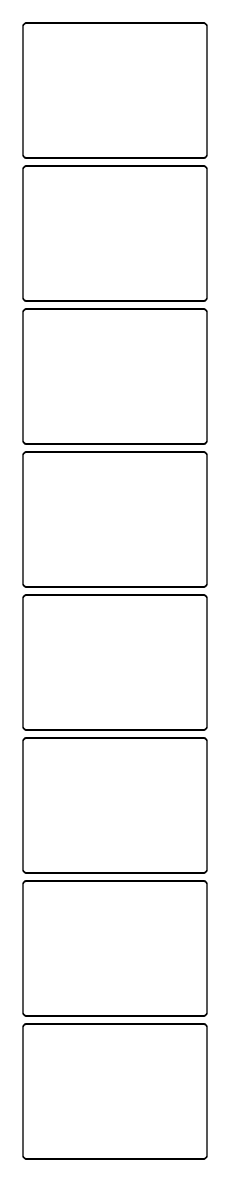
# Model space of a CAD drawing. Header units: metres. Extents: x -112 to 112, y 2528 to 5128.
# Drawn here: x -112 to 112, y 3746 to 5128 of the extents above; entities that cross this region are included whole.
import ezdxf

# ---------------------------------------------------------------- set-up
doc = ezdxf.new("R2010")
doc.units = ezdxf.units.M

msp = doc.modelspace()

# ---------------------------------------------------------------- linework, layer by layer
for p, q in [((-112.461, 5124.13), (-112.5, 5123.5)), ((-112.5, 5123.5), (-112.5, 4968.5)), ((-112.343, 5124.74), (-112.461, 5124.13)), ((-112.149, 5125.34), (-112.343, 5124.74)), ((-111.882, 5125.91), (-112.149, 5125.34)), ((-112, 5123.25), (-111.963, 5123.85)), ((-112, 4968.75), (-112, 5123.25)), ((-111.963, 5123.85), (-111.851, 5124.43)), ((-111.545, 5126.44), (-111.882, 5125.91)), ((-111.851, 5124.43), (-111.666, 5125)), ((-111.666, 5125), (-111.412, 5125.54)), ((-111.145, 5126.92), (-111.545, 5126.44)), ((-111.412, 5125.54), (-111.093, 5126.04)), ((-110.687, 5127.35), (-111.145, 5126.92)), ((-111.093, 5126.04), (-110.713, 5126.5)), ((-110.713, 5126.5), (-110.278, 5126.91)), ((-110.179, 5127.72), (-110.687, 5127.35)), ((-110.278, 5126.91), (-109.795, 5127.26)), ((-109.629, 5128.02), (-110.179, 5127.72)), ((-109.795, 5127.26), (-109.272, 5127.55)), ((-109.045, 5128.26), (-109.629, 5128.02)), ((-109.272, 5127.55), (-108.718, 5127.77)), ((-108.437, 5128.41), (-109.045, 5128.26)), ((-108.718, 5127.77), (-108.14, 5127.92)), ((-107.814, 5128.49), (-108.437, 5128.41)), ((-108.14, 5127.92), (-107.548, 5127.99)), ((107.814, 5128.49), (-107.814, 5128.49)), ((-107.548, 5127.99), (107.548, 5127.99)), ((107.548, 5127.99), (108.14, 5127.92)), ((108.437, 5128.41), (107.814, 5128.49)), ((108.14, 5127.92), (108.718, 5127.77)), ((109.045, 5128.26), (108.437, 5128.41)), ((108.718, 5127.77), (109.272, 5127.55)), ((109.629, 5128.02), (109.045, 5128.26)), ((109.272, 5127.55), (109.795, 5127.26)), ((110.179, 5127.72), (109.629, 5128.02)), ((109.795, 5127.26), (110.278, 5126.91)), ((110.687, 5127.35), (110.179, 5127.72)), ((110.278, 5126.91), (110.713, 5126.5)), ((111.145, 5126.92), (110.687, 5127.35)), ((110.713, 5126.5), (111.093, 5126.04)), ((111.093, 5126.04), (111.412, 5125.54)), ((111.545, 5126.44), (111.145, 5126.92)), ((111.412, 5125.54), (111.666, 5125)), ((111.882, 5125.91), (111.545, 5126.44)), ((111.666, 5125), (111.851, 5124.43)), ((111.851, 5124.43), (111.963, 5123.85)), ((112.149, 5125.34), (111.882, 5125.91)), ((111.963, 5123.85), (112, 5123.25)), ((112, 5123.25), (112, 4968.75)), ((112.343, 5124.74), (112.149, 5125.34)), ((112.461, 5124.13), (112.343, 5124.74)), ((112.5, 5123.5), (112.461, 5124.13)), ((112.5, 4968.5), (112.5, 5123.5)), ((-112.5, 4968.5), (-112.461, 4967.87)), ((-112.461, 4967.87), (-112.343, 4967.26)), ((-112.343, 4967.26), (-112.149, 4966.66)), ((-112.149, 4966.66), (-111.882, 4966.09)), ((-111.963, 4968.15), (-112, 4968.75)), ((-111.851, 4967.57), (-111.963, 4968.15)), ((-111.882, 4966.09), (-111.545, 4965.56)), ((-111.666, 4967), (-111.851, 4967.57)), ((-111.412, 4966.46), (-111.666, 4967)), ((-111.545, 4965.56), (-111.145, 4965.08)), ((-111.093, 4965.96), (-111.412, 4966.46)), ((-111.145, 4965.08), (-110.687, 4964.65)), ((-110.713, 4965.5), (-111.093, 4965.96)), ((-110.278, 4965.09), (-110.713, 4965.5)), ((-109.795, 4964.74), (-110.278, 4965.09)), ((110.278, 4965.09), (109.795, 4964.74)), ((110.713, 4965.5), (110.278, 4965.09)), ((110.687, 4964.65), (111.145, 4965.08)), ((111.093, 4965.96), (110.713, 4965.5)), ((111.412, 4966.46), (111.093, 4965.96)), ((111.145, 4965.08), (111.545, 4965.56)), ((111.666, 4967), (111.412, 4966.46)), ((111.545, 4965.56), (111.882, 4966.09)), ((111.851, 4967.57), (111.666, 4967)), ((111.963, 4968.15), (111.851, 4967.57)), ((111.882, 4966.09), (112.149, 4966.66)), ((112, 4968.75), (111.963, 4968.15)), ((112.149, 4966.66), (112.343, 4967.26)), ((112.343, 4967.26), (112.461, 4967.87)), ((112.461, 4967.87), (112.5, 4968.5)), ((-112.149, 4951.34), (-112.343, 4950.74)), ((-111.882, 4951.91), (-112.149, 4951.34)), ((-111.545, 4952.44), (-111.882, 4951.91)), ((-111.666, 4951), (-111.412, 4951.54)), ((-111.145, 4952.92), (-111.545, 4952.44)), ((-111.412, 4951.54), (-111.093, 4952.04)), ((-110.687, 4953.35), (-111.145, 4952.92)), ((-111.093, 4952.04), (-110.713, 4952.5)), ((-110.713, 4952.5), (-110.278, 4952.91)), ((-110.687, 4964.65), (-110.179, 4964.28)), ((-110.179, 4953.72), (-110.687, 4953.35)), ((-110.278, 4952.91), (-109.795, 4953.26)), ((-110.179, 4964.28), (-109.629, 4963.98)), ((-109.629, 4954.02), (-110.179, 4953.72)), ((-109.272, 4964.45), (-109.795, 4964.74)), ((-109.795, 4953.26), (-109.272, 4953.55)), ((-109.629, 4963.98), (-109.045, 4963.74)), ((-109.045, 4954.26), (-109.629, 4954.02)), ((-108.718, 4964.23), (-109.272, 4964.45)), ((-109.272, 4953.55), (-108.718, 4953.77)), ((-109.045, 4963.74), (-108.437, 4963.59)), ((-108.437, 4954.41), (-109.045, 4954.26)), ((-108.14, 4964.08), (-108.718, 4964.23)), ((-108.718, 4953.77), (-108.14, 4953.92)), ((-108.437, 4963.59), (-107.814, 4963.51)), ((-107.814, 4954.49), (-108.437, 4954.41)), ((-107.548, 4964.01), (-108.14, 4964.08)), ((-108.14, 4953.92), (-107.548, 4953.99)), ((-107.814, 4963.51), (107.814, 4963.51)), ((107.814, 4954.49), (-107.814, 4954.49)), ((107.548, 4964.01), (-107.548, 4964.01)), ((-107.548, 4953.99), (107.548, 4953.99)), ((108.14, 4964.08), (107.548, 4964.01)), ((107.548, 4953.99), (108.14, 4953.92)), ((107.814, 4963.51), (108.437, 4963.59)), ((108.437, 4954.41), (107.814, 4954.49)), ((108.718, 4964.23), (108.14, 4964.08)), ((108.14, 4953.92), (108.718, 4953.77)), ((108.437, 4963.59), (109.045, 4963.74)), ((109.045, 4954.26), (108.437, 4954.41)), ((109.272, 4964.45), (108.718, 4964.23)), ((108.718, 4953.77), (109.272, 4953.55)), ((109.045, 4963.74), (109.629, 4963.98)), ((109.629, 4954.02), (109.045, 4954.26)), ((109.795, 4964.74), (109.272, 4964.45)), ((109.272, 4953.55), (109.795, 4953.26)), ((109.629, 4963.98), (110.179, 4964.28)), ((110.179, 4953.72), (109.629, 4954.02)), ((109.795, 4953.26), (110.278, 4952.91)), ((110.179, 4964.28), (110.687, 4964.65)), ((110.687, 4953.35), (110.179, 4953.72)), ((110.278, 4952.91), (110.713, 4952.5)), ((111.145, 4952.92), (110.687, 4953.35)), ((110.713, 4952.5), (111.093, 4952.04)), ((111.093, 4952.04), (111.412, 4951.54)), ((111.545, 4952.44), (111.145, 4952.92)), ((111.412, 4951.54), (111.666, 4951)), ((111.882, 4951.91), (111.545, 4952.44)), ((112.149, 4951.34), (111.882, 4951.91)), ((112.343, 4950.74), (112.149, 4951.34)), ((-112.461, 4950.13), (-112.5, 4949.5)), ((-112.5, 4949.5), (-112.5, 4794.5)), ((-112.343, 4950.74), (-112.461, 4950.13)), ((-112, 4949.25), (-111.963, 4949.85)), ((-112, 4794.75), (-112, 4949.25)), ((-111.963, 4949.85), (-111.851, 4950.43)), ((-111.851, 4950.43), (-111.666, 4951)), ((111.666, 4951), (111.851, 4950.43)), ((111.851, 4950.43), (111.963, 4949.85)), ((111.963, 4949.85), (112, 4949.25)), ((112, 4949.25), (112, 4794.75)), ((112.461, 4950.13), (112.343, 4950.74)), ((112.5, 4949.5), (112.461, 4950.13)), ((112.5, 4794.5), (112.5, 4949.5)), ((-112.5, 4794.5), (-112.461, 4793.87)), ((-112.461, 4793.87), (-112.343, 4793.26)), ((-112.343, 4793.26), (-112.149, 4792.66)), ((-112.149, 4792.66), (-111.882, 4792.09)), ((-111.963, 4794.15), (-112, 4794.75)), ((-111.851, 4793.57), (-111.963, 4794.15)), ((-111.882, 4792.09), (-111.545, 4791.56)), ((-111.666, 4793), (-111.851, 4793.57)), ((-111.412, 4792.46), (-111.666, 4793)), ((-111.545, 4791.56), (-111.145, 4791.08)), ((-111.093, 4791.96), (-111.412, 4792.46)), ((-111.145, 4791.08), (-110.687, 4790.65)), ((-110.713, 4791.5), (-111.093, 4791.96)), ((-110.278, 4791.09), (-110.713, 4791.5)), ((-110.687, 4790.65), (-110.179, 4790.28)), ((-109.795, 4790.74), (-110.278, 4791.09)), ((-110.179, 4790.28), (-109.629, 4789.98)), ((-109.272, 4790.45), (-109.795, 4790.74)), ((-109.629, 4789.98), (-109.045, 4789.74)), ((-108.718, 4790.23), (-109.272, 4790.45)), ((-109.045, 4789.74), (-108.437, 4789.59)), ((-108.14, 4790.08), (-108.718, 4790.23)), ((-108.437, 4789.59), (-107.814, 4789.51)), ((-107.548, 4790.01), (-108.14, 4790.08)), ((-107.814, 4789.51), (107.814, 4789.51)), ((107.548, 4790.01), (-107.548, 4790.01)), ((108.14, 4790.08), (107.548, 4790.01)), ((107.814, 4789.51), (108.437, 4789.59)), ((108.718, 4790.23), (108.14, 4790.08)), ((108.437, 4789.59), (109.045, 4789.74)), ((109.272, 4790.45), (108.718, 4790.23)), ((109.045, 4789.74), (109.629, 4789.98)), ((109.795, 4790.74), (109.272, 4790.45)), ((109.629, 4789.98), (110.179, 4790.28)), ((110.278, 4791.09), (109.795, 4790.74)), ((110.179, 4790.28), (110.687, 4790.65)), ((110.713, 4791.5), (110.278, 4791.09)), ((110.687, 4790.65), (111.145, 4791.08)), ((111.093, 4791.96), (110.713, 4791.5)), ((111.412, 4792.46), (111.093, 4791.96)), ((111.145, 4791.08), (111.545, 4791.56)), ((111.666, 4793), (111.412, 4792.46)), ((111.545, 4791.56), (111.882, 4792.09)), ((111.851, 4793.57), (111.666, 4793)), ((111.963, 4794.15), (111.851, 4793.57)), ((111.882, 4792.09), (112.149, 4792.66)), ((112, 4794.75), (111.963, 4794.15)), ((112.149, 4792.66), (112.343, 4793.26)), ((112.343, 4793.26), (112.461, 4793.87)), ((112.461, 4793.87), (112.5, 4794.5)), ((-112.461, 4776.13), (-112.5, 4775.5)), ((-112.5, 4775.5), (-112.5, 4620.5)), ((-112.343, 4776.74), (-112.461, 4776.13)), ((-112.149, 4777.34), (-112.343, 4776.74)), ((-111.882, 4777.91), (-112.149, 4777.34)), ((-112, 4775.25), (-111.963, 4775.85)), ((-112, 4620.75), (-112, 4775.25)), ((-111.963, 4775.85), (-111.851, 4776.43)), ((-111.545, 4778.44), (-111.882, 4777.91)), ((-111.851, 4776.43), (-111.666, 4777)), ((-111.666, 4777), (-111.412, 4777.54)), ((-111.145, 4778.92), (-111.545, 4778.44)), ((-111.412, 4777.54), (-111.093, 4778.04)), ((-110.687, 4779.35), (-111.145, 4778.92)), ((-111.093, 4778.04), (-110.713, 4778.5)), ((-110.713, 4778.5), (-110.278, 4778.91)), ((-110.179, 4779.72), (-110.687, 4779.35)), ((-110.278, 4778.91), (-109.795, 4779.26)), ((-109.629, 4780.02), (-110.179, 4779.72)), ((-109.795, 4779.26), (-109.272, 4779.55)), ((-109.045, 4780.26), (-109.629, 4780.02)), ((-109.272, 4779.55), (-108.718, 4779.77)), ((-108.437, 4780.41), (-109.045, 4780.26)), ((-108.718, 4779.77), (-108.14, 4779.92)), ((-107.814, 4780.49), (-108.437, 4780.41)), ((-108.14, 4779.92), (-107.548, 4779.99)), ((107.814, 4780.49), (-107.814, 4780.49)), ((-107.548, 4779.99), (107.548, 4779.99)), ((107.548, 4779.99), (108.14, 4779.92)), ((108.437, 4780.41), (107.814, 4780.49)), ((108.14, 4779.92), (108.718, 4779.77)), ((109.045, 4780.26), (108.437, 4780.41)), ((108.718, 4779.77), (109.272, 4779.55)), ((109.629, 4780.02), (109.045, 4780.26)), ((109.272, 4779.55), (109.795, 4779.26)), ((110.179, 4779.72), (109.629, 4780.02)), ((109.795, 4779.26), (110.278, 4778.91)), ((110.687, 4779.35), (110.179, 4779.72)), ((110.278, 4778.91), (110.713, 4778.5)), ((111.145, 4778.92), (110.687, 4779.35)), ((110.713, 4778.5), (111.093, 4778.04)), ((111.093, 4778.04), (111.412, 4777.54)), ((111.545, 4778.44), (111.145, 4778.92)), ((111.412, 4777.54), (111.666, 4777)), ((111.882, 4777.91), (111.545, 4778.44)), ((111.666, 4777), (111.851, 4776.43)), ((111.851, 4776.43), (111.963, 4775.85)), ((112.149, 4777.34), (111.882, 4777.91)), ((111.963, 4775.85), (112, 4775.25)), ((112, 4775.25), (112, 4620.75)), ((112.343, 4776.74), (112.149, 4777.34)), ((112.461, 4776.13), (112.343, 4776.74)), ((112.5, 4775.5), (112.461, 4776.13)), ((112.5, 4620.5), (112.5, 4775.5)), ((-112.5, 4620.5), (-112.461, 4619.87)), ((-112.461, 4619.87), (-112.343, 4619.26)), ((-112.343, 4619.26), (-112.149, 4618.66)), ((-111.963, 4620.15), (-112, 4620.75)), ((-111.851, 4619.57), (-111.963, 4620.15)), ((-111.666, 4619), (-111.851, 4619.57)), ((111.851, 4619.57), (111.666, 4619)), ((111.963, 4620.15), (111.851, 4619.57)), ((112, 4620.75), (111.963, 4620.15)), ((112.149, 4618.66), (112.343, 4619.26)), ((112.343, 4619.26), (112.461, 4619.87)), ((112.461, 4619.87), (112.5, 4620.5)), ((-112.149, 4618.66), (-111.882, 4618.09)), ((-111.882, 4618.09), (-111.545, 4617.56)), ((-111.412, 4618.46), (-111.666, 4619)), ((-111.545, 4617.56), (-111.145, 4617.08)), ((-111.093, 4617.96), (-111.412, 4618.46)), ((-111.145, 4617.08), (-110.687, 4616.65)), ((-110.687, 4605.35), (-111.145, 4604.92)), ((-110.713, 4617.5), (-111.093, 4617.96)), ((-110.278, 4617.09), (-110.713, 4617.5)), ((-110.687, 4616.65), (-110.179, 4616.28)), ((-110.179, 4605.72), (-110.687, 4605.35)), ((-109.795, 4616.74), (-110.278, 4617.09)), ((-110.179, 4616.28), (-109.629, 4615.98)), ((-109.629, 4606.02), (-110.179, 4605.72)), ((-109.272, 4616.45), (-109.795, 4616.74)), ((-109.795, 4605.26), (-109.272, 4605.55)), ((-109.629, 4615.98), (-109.045, 4615.74)), ((-109.045, 4606.26), (-109.629, 4606.02)), ((-108.718, 4616.23), (-109.272, 4616.45)), ((-109.272, 4605.55), (-108.718, 4605.77)), ((-109.045, 4615.74), (-108.437, 4615.59)), ((-108.437, 4606.41), (-109.045, 4606.26)), ((-108.14, 4616.08), (-108.718, 4616.23)), ((-108.718, 4605.77), (-108.14, 4605.92)), ((-108.437, 4615.59), (-107.814, 4615.51)), ((-107.814, 4606.49), (-108.437, 4606.41)), ((-107.548, 4616.01), (-108.14, 4616.08)), ((-108.14, 4605.92), (-107.548, 4605.99)), ((-107.814, 4615.51), (107.814, 4615.51)), ((107.814, 4606.49), (-107.814, 4606.49)), ((107.548, 4616.01), (-107.548, 4616.01)), ((-107.548, 4605.99), (107.548, 4605.99)), ((108.14, 4616.08), (107.548, 4616.01)), ((107.548, 4605.99), (108.14, 4605.92)), ((107.814, 4615.51), (108.437, 4615.59)), ((108.437, 4606.41), (107.814, 4606.49)), ((108.718, 4616.23), (108.14, 4616.08)), ((108.14, 4605.92), (108.718, 4605.77)), ((108.437, 4615.59), (109.045, 4615.74)), ((109.045, 4606.26), (108.437, 4606.41)), ((109.272, 4616.45), (108.718, 4616.23)), ((108.718, 4605.77), (109.272, 4605.55)), ((109.045, 4615.74), (109.629, 4615.98)), ((109.629, 4606.02), (109.045, 4606.26)), ((109.795, 4616.74), (109.272, 4616.45)), ((109.272, 4605.55), (109.795, 4605.26)), ((109.629, 4615.98), (110.179, 4616.28)), ((110.179, 4605.72), (109.629, 4606.02)), ((110.278, 4617.09), (109.795, 4616.74)), ((110.179, 4616.28), (110.687, 4616.65)), ((110.687, 4605.35), (110.179, 4605.72)), ((110.713, 4617.5), (110.278, 4617.09)), ((110.687, 4616.65), (111.145, 4617.08)), ((111.145, 4604.92), (110.687, 4605.35)), ((111.093, 4617.96), (110.713, 4617.5)), ((111.412, 4618.46), (111.093, 4617.96)), ((111.145, 4617.08), (111.545, 4617.56)), ((111.666, 4619), (111.412, 4618.46)), ((111.545, 4617.56), (111.882, 4618.09)), ((111.882, 4618.09), (112.149, 4618.66)), ((-112.461, 4602.13), (-112.5, 4601.5)), ((-112.5, 4601.5), (-112.5, 4446.5)), ((-112.343, 4602.74), (-112.461, 4602.13)), ((-112.149, 4603.34), (-112.343, 4602.74)), ((-111.882, 4603.91), (-112.149, 4603.34)), ((-112, 4601.25), (-111.963, 4601.85)), ((-112, 4446.75), (-112, 4601.25)), ((-111.963, 4601.85), (-111.851, 4602.43)), ((-111.545, 4604.44), (-111.882, 4603.91)), ((-111.851, 4602.43), (-111.666, 4603)), ((-111.666, 4603), (-111.412, 4603.54)), ((-111.145, 4604.92), (-111.545, 4604.44)), ((-111.412, 4603.54), (-111.093, 4604.04)), ((-111.093, 4604.04), (-110.713, 4604.5)), ((-110.713, 4604.5), (-110.278, 4604.91)), ((-110.278, 4604.91), (-109.795, 4605.26)), ((109.795, 4605.26), (110.278, 4604.91)), ((110.278, 4604.91), (110.713, 4604.5)), ((110.713, 4604.5), (111.093, 4604.04)), ((111.093, 4604.04), (111.412, 4603.54)), ((111.545, 4604.44), (111.145, 4604.92)), ((111.412, 4603.54), (111.666, 4603)), ((111.882, 4603.91), (111.545, 4604.44)), ((111.666, 4603), (111.851, 4602.43)), ((111.851, 4602.43), (111.963, 4601.85)), ((112.149, 4603.34), (111.882, 4603.91)), ((111.963, 4601.85), (112, 4601.25)), ((112, 4601.25), (112, 4446.75)), ((112.343, 4602.74), (112.149, 4603.34)), ((112.461, 4602.13), (112.343, 4602.74)), ((112.5, 4601.5), (112.461, 4602.13)), ((112.5, 4446.5), (112.5, 4601.5)), ((-112.5, 4446.5), (-112.461, 4445.87)), ((-112.461, 4445.87), (-112.343, 4445.26)), ((-112.343, 4445.26), (-112.149, 4444.66)), ((-112.149, 4444.66), (-111.882, 4444.09)), ((-111.963, 4446.15), (-112, 4446.75)), ((-111.851, 4445.57), (-111.963, 4446.15)), ((-111.882, 4444.09), (-111.545, 4443.56)), ((-111.666, 4445), (-111.851, 4445.57)), ((-111.412, 4444.46), (-111.666, 4445)), ((-111.545, 4443.56), (-111.145, 4443.08)), ((-111.093, 4443.96), (-111.412, 4444.46)), ((-111.145, 4443.08), (-110.687, 4442.65)), ((-110.713, 4443.5), (-111.093, 4443.96)), ((-110.278, 4443.09), (-110.713, 4443.5)), ((-110.687, 4442.65), (-110.179, 4442.28)), ((-109.795, 4442.74), (-110.278, 4443.09)), ((-110.179, 4442.28), (-109.629, 4441.98)), ((-109.272, 4442.45), (-109.795, 4442.74)), ((-109.629, 4441.98), (-109.045, 4441.74)), ((-108.718, 4442.23), (-109.272, 4442.45)), ((-109.045, 4441.74), (-108.437, 4441.59)), ((-108.14, 4442.08), (-108.718, 4442.23)), ((-108.437, 4441.59), (-107.814, 4441.51)), ((-107.548, 4442.01), (-108.14, 4442.08)), ((-107.814, 4441.51), (107.814, 4441.51)), ((107.548, 4442.01), (-107.548, 4442.01)), ((108.14, 4442.08), (107.548, 4442.01)), ((107.814, 4441.51), (108.437, 4441.59)), ((108.718, 4442.23), (108.14, 4442.08)), ((108.437, 4441.59), (109.045, 4441.74)), ((109.272, 4442.45), (108.718, 4442.23)), ((109.045, 4441.74), (109.629, 4441.98)), ((109.795, 4442.74), (109.272, 4442.45)), ((109.629, 4441.98), (110.179, 4442.28)), ((110.278, 4443.09), (109.795, 4442.74)), ((110.179, 4442.28), (110.687, 4442.65)), ((110.713, 4443.5), (110.278, 4443.09)), ((110.687, 4442.65), (111.145, 4443.08)), ((111.093, 4443.96), (110.713, 4443.5)), ((111.412, 4444.46), (111.093, 4443.96)), ((111.145, 4443.08), (111.545, 4443.56)), ((111.666, 4445), (111.412, 4444.46)), ((111.545, 4443.56), (111.882, 4444.09)), ((111.851, 4445.57), (111.666, 4445)), ((111.963, 4446.15), (111.851, 4445.57)), ((111.882, 4444.09), (112.149, 4444.66)), ((112, 4446.75), (111.963, 4446.15)), ((112.149, 4444.66), (112.343, 4445.26)), ((112.343, 4445.26), (112.461, 4445.87)), ((112.461, 4445.87), (112.5, 4446.5)), ((-112.461, 4428.13), (-112.5, 4427.5)), ((-112.5, 4427.5), (-112.5, 4272.5)), ((-112.343, 4428.74), (-112.461, 4428.13)), ((-112.149, 4429.34), (-112.343, 4428.74)), ((-111.882, 4429.91), (-112.149, 4429.34)), ((-112, 4427.25), (-111.963, 4427.85)), ((-112, 4272.75), (-112, 4427.25)), ((-111.963, 4427.85), (-111.851, 4428.43)), ((-111.545, 4430.44), (-111.882, 4429.91)), ((-111.851, 4428.43), (-111.666, 4429)), ((-111.666, 4429), (-111.412, 4429.54)), ((-111.145, 4430.92), (-111.545, 4430.44)), ((-111.412, 4429.54), (-111.093, 4430.04)), ((-110.687, 4431.35), (-111.145, 4430.92)), ((-111.093, 4430.04), (-110.713, 4430.5)), ((-110.713, 4430.5), (-110.278, 4430.91)), ((-110.179, 4431.72), (-110.687, 4431.35)), ((-110.278, 4430.91), (-109.795, 4431.26)), ((-109.629, 4432.02), (-110.179, 4431.72)), ((-109.795, 4431.26), (-109.272, 4431.55)), ((-109.045, 4432.26), (-109.629, 4432.02)), ((-109.272, 4431.55), (-108.718, 4431.77)), ((-108.437, 4432.41), (-109.045, 4432.26)), ((-108.718, 4431.77), (-108.14, 4431.92)), ((-107.814, 4432.49), (-108.437, 4432.41)), ((-108.14, 4431.92), (-107.548, 4431.99)), ((107.814, 4432.49), (-107.814, 4432.49)), ((-107.548, 4431.99), (107.548, 4431.99)), ((107.548, 4431.99), (108.14, 4431.92)), ((108.437, 4432.41), (107.814, 4432.49)), ((108.14, 4431.92), (108.718, 4431.77)), ((109.045, 4432.26), (108.437, 4432.41)), ((108.718, 4431.77), (109.272, 4431.55)), ((109.629, 4432.02), (109.045, 4432.26)), ((109.272, 4431.55), (109.795, 4431.26)), ((110.179, 4431.72), (109.629, 4432.02)), ((109.795, 4431.26), (110.278, 4430.91)), ((110.687, 4431.35), (110.179, 4431.72)), ((110.278, 4430.91), (110.713, 4430.5)), ((111.145, 4430.92), (110.687, 4431.35)), ((110.713, 4430.5), (111.093, 4430.04)), ((111.093, 4430.04), (111.412, 4429.54)), ((111.545, 4430.44), (111.145, 4430.92)), ((111.412, 4429.54), (111.666, 4429)), ((111.882, 4429.91), (111.545, 4430.44)), ((111.666, 4429), (111.851, 4428.43)), ((111.851, 4428.43), (111.963, 4427.85)), ((112.149, 4429.34), (111.882, 4429.91)), ((111.963, 4427.85), (112, 4427.25)), ((112, 4427.25), (112, 4272.75)), ((112.343, 4428.74), (112.149, 4429.34)), ((112.461, 4428.13), (112.343, 4428.74)), ((112.5, 4427.5), (112.461, 4428.13)), ((112.5, 4272.5), (112.5, 4427.5)), ((-112.5, 4272.5), (-112.461, 4271.87)), ((-112.461, 4271.87), (-112.343, 4271.26)), ((-112.343, 4271.26), (-112.149, 4270.66)), ((-112.149, 4270.66), (-111.882, 4270.09)), ((-111.963, 4272.15), (-112, 4272.75)), ((-111.851, 4271.57), (-111.963, 4272.15)), ((-111.882, 4270.09), (-111.545, 4269.56)), ((-111.666, 4271), (-111.851, 4271.57)), ((-111.412, 4270.46), (-111.666, 4271)), ((-111.545, 4269.56), (-111.145, 4269.08)), ((-111.093, 4269.96), (-111.412, 4270.46)), ((-111.145, 4269.08), (-110.687, 4268.65)), ((-110.713, 4269.5), (-111.093, 4269.96)), ((-110.278, 4269.09), (-110.713, 4269.5)), ((-110.687, 4268.65), (-110.179, 4268.28)), ((-109.795, 4268.74), (-110.278, 4269.09)), ((-110.179, 4268.28), (-109.629, 4267.98)), ((-109.272, 4268.45), (-109.795, 4268.74)), ((-109.629, 4267.98), (-109.045, 4267.74)), ((-108.718, 4268.23), (-109.272, 4268.45)), ((-109.045, 4267.74), (-108.437, 4267.59)), ((-108.14, 4268.08), (-108.718, 4268.23)), ((-108.437, 4267.59), (-107.814, 4267.51)), ((-107.548, 4268.01), (-108.14, 4268.08)), ((-107.814, 4267.51), (107.814, 4267.51)), ((107.548, 4268.01), (-107.548, 4268.01)), ((108.14, 4268.08), (107.548, 4268.01)), ((107.814, 4267.51), (108.437, 4267.59)), ((108.718, 4268.23), (108.14, 4268.08)), ((108.437, 4267.59), (109.045, 4267.74)), ((109.272, 4268.45), (108.718, 4268.23)), ((109.045, 4267.74), (109.629, 4267.98)), ((109.795, 4268.74), (109.272, 4268.45)), ((109.629, 4267.98), (110.179, 4268.28)), ((110.278, 4269.09), (109.795, 4268.74)), ((110.179, 4268.28), (110.687, 4268.65)), ((110.713, 4269.5), (110.278, 4269.09)), ((110.687, 4268.65), (111.145, 4269.08)), ((111.093, 4269.96), (110.713, 4269.5)), ((111.412, 4270.46), (111.093, 4269.96)), ((111.145, 4269.08), (111.545, 4269.56)), ((111.666, 4271), (111.412, 4270.46)), ((111.545, 4269.56), (111.882, 4270.09)), ((111.851, 4271.57), (111.666, 4271)), ((111.963, 4272.15), (111.851, 4271.57)), ((111.882, 4270.09), (112.149, 4270.66)), ((112, 4272.75), (111.963, 4272.15)), ((112.149, 4270.66), (112.343, 4271.26)), ((112.343, 4271.26), (112.461, 4271.87)), ((112.461, 4271.87), (112.5, 4272.5)), ((-112.461, 4254.13), (-112.5, 4253.5)), ((-112.5, 4253.5), (-112.5, 4098.5)), ((-112.343, 4254.74), (-112.461, 4254.13)), ((-112.149, 4255.34), (-112.343, 4254.74)), ((-111.882, 4255.91), (-112.149, 4255.34)), ((-112, 4253.25), (-111.963, 4253.85)), ((-112, 4098.75), (-112, 4253.25)), ((-111.963, 4253.85), (-111.851, 4254.43)), ((-111.545, 4256.44), (-111.882, 4255.91)), ((-111.851, 4254.43), (-111.666, 4255)), ((-111.666, 4255), (-111.412, 4255.54)), ((-111.145, 4256.92), (-111.545, 4256.44)), ((-111.412, 4255.54), (-111.093, 4256.04)), ((-110.687, 4257.35), (-111.145, 4256.92)), ((-111.093, 4256.04), (-110.713, 4256.5)), ((-110.713, 4256.5), (-110.278, 4256.91)), ((-110.179, 4257.72), (-110.687, 4257.35)), ((-110.278, 4256.91), (-109.795, 4257.26)), ((-109.629, 4258.02), (-110.179, 4257.72)), ((-109.795, 4257.26), (-109.272, 4257.55)), ((-109.045, 4258.26), (-109.629, 4258.02)), ((-109.272, 4257.55), (-108.718, 4257.77)), ((-108.437, 4258.41), (-109.045, 4258.26)), ((-108.718, 4257.77), (-108.14, 4257.92)), ((-107.814, 4258.49), (-108.437, 4258.41)), ((-108.14, 4257.92), (-107.548, 4257.99)), ((107.814, 4258.49), (-107.814, 4258.49)), ((-107.548, 4257.99), (107.548, 4257.99)), ((107.548, 4257.99), (108.14, 4257.92)), ((108.437, 4258.41), (107.814, 4258.49)), ((108.14, 4257.92), (108.718, 4257.77)), ((109.045, 4258.26), (108.437, 4258.41)), ((108.718, 4257.77), (109.272, 4257.55)), ((109.629, 4258.02), (109.045, 4258.26)), ((109.272, 4257.55), (109.795, 4257.26)), ((110.179, 4257.72), (109.629, 4258.02)), ((109.795, 4257.26), (110.278, 4256.91)), ((110.687, 4257.35), (110.179, 4257.72)), ((110.278, 4256.91), (110.713, 4256.5)), ((111.145, 4256.92), (110.687, 4257.35)), ((110.713, 4256.5), (111.093, 4256.04)), ((111.093, 4256.04), (111.412, 4255.54)), ((111.545, 4256.44), (111.145, 4256.92)), ((111.412, 4255.54), (111.666, 4255)), ((111.882, 4255.91), (111.545, 4256.44)), ((111.666, 4255), (111.851, 4254.43)), ((111.851, 4254.43), (111.963, 4253.85)), ((112.149, 4255.34), (111.882, 4255.91)), ((111.963, 4253.85), (112, 4253.25)), ((112, 4253.25), (112, 4098.75)), ((112.343, 4254.74), (112.149, 4255.34)), ((112.461, 4254.13), (112.343, 4254.74)), ((112.5, 4253.5), (112.461, 4254.13)), ((112.5, 4098.5), (112.5, 4253.5)), ((-112.5, 4098.5), (-112.461, 4097.87)), ((-112.461, 4097.87), (-112.343, 4097.26)), ((-112.343, 4097.26), (-112.149, 4096.66)), ((-112.149, 4096.66), (-111.882, 4096.09)), ((-111.963, 4098.15), (-112, 4098.75)), ((-111.851, 4097.57), (-111.963, 4098.15)), ((-111.882, 4096.09), (-111.545, 4095.56)), ((-111.666, 4097), (-111.851, 4097.57)), ((-111.412, 4096.46), (-111.666, 4097)), ((-111.545, 4095.56), (-111.145, 4095.08)), ((-111.093, 4095.96), (-111.412, 4096.46)), ((-111.145, 4095.08), (-110.687, 4094.65)), ((-110.713, 4095.5), (-111.093, 4095.96)), ((-110.278, 4095.09), (-110.713, 4095.5)), ((-110.687, 4094.65), (-110.179, 4094.28)), ((-109.795, 4094.74), (-110.278, 4095.09)), ((-110.179, 4094.28), (-109.629, 4093.98)), ((-109.272, 4094.45), (-109.795, 4094.74)), ((-109.629, 4093.98), (-109.045, 4093.74)), ((-108.718, 4094.23), (-109.272, 4094.45)), ((-109.045, 4093.74), (-108.437, 4093.59)), ((-108.14, 4094.08), (-108.718, 4094.23)), ((-107.548, 4094.01), (-108.14, 4094.08)), ((107.548, 4094.01), (-107.548, 4094.01)), ((108.14, 4094.08), (107.548, 4094.01)), ((108.718, 4094.23), (108.14, 4094.08)), ((108.437, 4093.59), (109.045, 4093.74)), ((109.272, 4094.45), (108.718, 4094.23)), ((109.045, 4093.74), (109.629, 4093.98)), ((109.795, 4094.74), (109.272, 4094.45)), ((109.629, 4093.98), (110.179, 4094.28)), ((110.278, 4095.09), (109.795, 4094.74)), ((110.179, 4094.28), (110.687, 4094.65)), ((110.713, 4095.5), (110.278, 4095.09)), ((110.687, 4094.65), (111.145, 4095.08)), ((111.093, 4095.96), (110.713, 4095.5)), ((111.412, 4096.46), (111.093, 4095.96)), ((111.145, 4095.08), (111.545, 4095.56)), ((111.666, 4097), (111.412, 4096.46)), ((111.545, 4095.56), (111.882, 4096.09)), ((111.851, 4097.57), (111.666, 4097)), ((111.963, 4098.15), (111.851, 4097.57)), ((111.882, 4096.09), (112.149, 4096.66)), ((112, 4098.75), (111.963, 4098.15)), ((112.149, 4096.66), (112.343, 4097.26)), ((112.343, 4097.26), (112.461, 4097.87)), ((112.461, 4097.87), (112.5, 4098.5)), ((-112.461, 4080.13), (-112.5, 4079.5)), ((-112.343, 4080.74), (-112.461, 4080.13)), ((-112.149, 4081.34), (-112.343, 4080.74)), ((-111.882, 4081.91), (-112.149, 4081.34)), ((-112, 4079.25), (-111.963, 4079.85)), ((-111.963, 4079.85), (-111.851, 4080.43)), ((-111.545, 4082.44), (-111.882, 4081.91)), ((-111.851, 4080.43), (-111.666, 4081)), ((-111.666, 4081), (-111.412, 4081.54)), ((-111.145, 4082.92), (-111.545, 4082.44)), ((-111.412, 4081.54), (-111.093, 4082.04)), ((-110.687, 4083.35), (-111.145, 4082.92)), ((-111.093, 4082.04), (-110.713, 4082.5)), ((-110.713, 4082.5), (-110.278, 4082.91)), ((-110.179, 4083.72), (-110.687, 4083.35)), ((-110.278, 4082.91), (-109.795, 4083.26)), ((-109.629, 4084.02), (-110.179, 4083.72)), ((-109.795, 4083.26), (-109.272, 4083.55)), ((-109.045, 4084.26), (-109.629, 4084.02)), ((-109.272, 4083.55), (-108.718, 4083.77)), ((-108.437, 4084.41), (-109.045, 4084.26)), ((-108.718, 4083.77), (-108.14, 4083.92)), ((-108.437, 4093.59), (-107.814, 4093.51)), ((-107.814, 4084.49), (-108.437, 4084.41)), ((-108.14, 4083.92), (-107.548, 4083.99)), ((-107.814, 4093.51), (107.814, 4093.51)), ((107.814, 4084.49), (-107.814, 4084.49)), ((-107.548, 4083.99), (107.548, 4083.99)), ((107.548, 4083.99), (108.14, 4083.92)), ((107.814, 4093.51), (108.437, 4093.59)), ((108.437, 4084.41), (107.814, 4084.49)), ((108.14, 4083.92), (108.718, 4083.77)), ((109.045, 4084.26), (108.437, 4084.41)), ((108.718, 4083.77), (109.272, 4083.55)), ((109.629, 4084.02), (109.045, 4084.26)), ((109.272, 4083.55), (109.795, 4083.26)), ((110.179, 4083.72), (109.629, 4084.02)), ((109.795, 4083.26), (110.278, 4082.91)), ((110.687, 4083.35), (110.179, 4083.72)), ((110.278, 4082.91), (110.713, 4082.5)), ((111.145, 4082.92), (110.687, 4083.35)), ((110.713, 4082.5), (111.093, 4082.04)), ((111.093, 4082.04), (111.412, 4081.54)), ((111.545, 4082.44), (111.145, 4082.92)), ((111.412, 4081.54), (111.666, 4081)), ((111.882, 4081.91), (111.545, 4082.44)), ((111.666, 4081), (111.851, 4080.43)), ((111.851, 4080.43), (111.963, 4079.85)), ((112.149, 4081.34), (111.882, 4081.91)), ((111.963, 4079.85), (112, 4079.25)), ((112.343, 4080.74), (112.149, 4081.34)), ((112.461, 4080.13), (112.343, 4080.74)), ((112.5, 4079.5), (112.461, 4080.13)), ((-112.5, 4079.5), (-112.5, 3924.5)), ((-112, 3924.75), (-112, 4079.25)), ((112, 4079.25), (112, 3924.75)), ((112.5, 3924.5), (112.5, 4079.5)), ((-112.5, 3924.5), (-112.461, 3923.87)), ((-112.461, 3923.87), (-112.343, 3923.26)), ((-112.343, 3923.26), (-112.149, 3922.66)), ((-112.149, 3922.66), (-111.882, 3922.09)), ((-111.963, 3924.15), (-112, 3924.75)), ((-111.851, 3923.57), (-111.963, 3924.15)), ((-111.882, 3922.09), (-111.545, 3921.56)), ((-111.666, 3923), (-111.851, 3923.57)), ((-111.412, 3922.46), (-111.666, 3923)), ((-111.545, 3921.56), (-111.145, 3921.08)), ((-111.093, 3921.96), (-111.412, 3922.46)), ((-111.145, 3921.08), (-110.687, 3920.65)), ((-110.713, 3921.5), (-111.093, 3921.96)), ((-110.278, 3921.09), (-110.713, 3921.5)), ((-110.687, 3920.65), (-110.179, 3920.28)), ((-109.795, 3920.74), (-110.278, 3921.09)), ((-110.179, 3920.28), (-109.629, 3919.98)), ((-109.272, 3920.45), (-109.795, 3920.74)), ((-109.629, 3919.98), (-109.045, 3919.74)), ((-108.718, 3920.23), (-109.272, 3920.45)), ((-109.045, 3919.74), (-108.437, 3919.59)), ((-108.14, 3920.08), (-108.718, 3920.23)), ((-108.437, 3919.59), (-107.814, 3919.51)), ((-107.548, 3920.01), (-108.14, 3920.08)), ((-107.814, 3919.51), (107.814, 3919.51)), ((107.548, 3920.01), (-107.548, 3920.01)), ((108.14, 3920.08), (107.548, 3920.01)), ((107.814, 3919.51), (108.437, 3919.59)), ((108.718, 3920.23), (108.14, 3920.08)), ((108.437, 3919.59), (109.045, 3919.74)), ((109.272, 3920.45), (108.718, 3920.23)), ((109.045, 3919.74), (109.629, 3919.98)), ((109.795, 3920.74), (109.272, 3920.45)), ((109.629, 3919.98), (110.179, 3920.28)), ((110.278, 3921.09), (109.795, 3920.74)), ((110.179, 3920.28), (110.687, 3920.65)), ((110.713, 3921.5), (110.278, 3921.09)), ((110.687, 3920.65), (111.145, 3921.08)), ((111.093, 3921.96), (110.713, 3921.5)), ((111.412, 3922.46), (111.093, 3921.96)), ((111.145, 3921.08), (111.545, 3921.56)), ((111.666, 3923), (111.412, 3922.46)), ((111.545, 3921.56), (111.882, 3922.09)), ((111.851, 3923.57), (111.666, 3923)), ((111.963, 3924.15), (111.851, 3923.57)), ((111.882, 3922.09), (112.149, 3922.66)), ((112, 3924.75), (111.963, 3924.15)), ((112.149, 3922.66), (112.343, 3923.26)), ((112.343, 3923.26), (112.461, 3923.87)), ((112.461, 3923.87), (112.5, 3924.5)), ((-112.461, 3906.13), (-112.5, 3905.5)), ((-112.5, 3905.5), (-112.5, 3750.5)), ((-112.343, 3906.74), (-112.461, 3906.13)), ((-112.149, 3907.34), (-112.343, 3906.74)), ((-111.882, 3907.91), (-112.149, 3907.34)), ((-112, 3905.25), (-111.963, 3905.85)), ((-112, 3750.75), (-112, 3905.25)), ((-111.963, 3905.85), (-111.851, 3906.43)), ((-111.545, 3908.44), (-111.882, 3907.91)), ((-111.851, 3906.43), (-111.666, 3907)), ((-111.666, 3907), (-111.412, 3907.54)), ((-111.145, 3908.92), (-111.545, 3908.44)), ((-111.412, 3907.54), (-111.093, 3908.04)), ((-110.687, 3909.35), (-111.145, 3908.92)), ((-111.093, 3908.04), (-110.713, 3908.5)), ((-110.713, 3908.5), (-110.278, 3908.91)), ((-110.179, 3909.72), (-110.687, 3909.35)), ((-110.278, 3908.91), (-109.795, 3909.26)), ((-109.629, 3910.02), (-110.179, 3909.72)), ((-109.795, 3909.26), (-109.272, 3909.55)), ((-109.045, 3910.26), (-109.629, 3910.02)), ((-109.272, 3909.55), (-108.718, 3909.77)), ((-108.437, 3910.41), (-109.045, 3910.26)), ((-108.718, 3909.77), (-108.14, 3909.92)), ((-107.814, 3910.49), (-108.437, 3910.41)), ((-108.14, 3909.92), (-107.548, 3909.99)), ((107.814, 3910.49), (-107.814, 3910.49)), ((-107.548, 3909.99), (107.548, 3909.99)), ((107.548, 3909.99), (108.14, 3909.92)), ((108.437, 3910.41), (107.814, 3910.49)), ((108.14, 3909.92), (108.718, 3909.77)), ((109.045, 3910.26), (108.437, 3910.41)), ((108.718, 3909.77), (109.272, 3909.55)), ((109.629, 3910.02), (109.045, 3910.26)), ((109.272, 3909.55), (109.795, 3909.26)), ((110.179, 3909.72), (109.629, 3910.02)), ((109.795, 3909.26), (110.278, 3908.91)), ((110.687, 3909.35), (110.179, 3909.72)), ((110.278, 3908.91), (110.713, 3908.5)), ((111.145, 3908.92), (110.687, 3909.35)), ((110.713, 3908.5), (111.093, 3908.04)), ((111.093, 3908.04), (111.412, 3907.54)), ((111.545, 3908.44), (111.145, 3908.92)), ((111.412, 3907.54), (111.666, 3907)), ((111.882, 3907.91), (111.545, 3908.44)), ((111.666, 3907), (111.851, 3906.43)), ((111.851, 3906.43), (111.963, 3905.85)), ((112.149, 3907.34), (111.882, 3907.91)), ((111.963, 3905.85), (112, 3905.25)), ((112, 3905.25), (112, 3750.75)), ((112.343, 3906.74), (112.149, 3907.34)), ((112.461, 3906.13), (112.343, 3906.74)), ((112.5, 3905.5), (112.461, 3906.13)), ((112.5, 3750.5), (112.5, 3905.5)), ((-112.5, 3750.5), (-112.461, 3749.87)), ((-112.461, 3749.87), (-112.343, 3749.26)), ((-112.343, 3749.26), (-112.149, 3748.66)), ((-112.149, 3748.66), (-111.882, 3748.09)), ((-111.963, 3750.15), (-112, 3750.75)), ((-111.851, 3749.57), (-111.963, 3750.15)), ((-111.882, 3748.09), (-111.545, 3747.56)), ((-111.666, 3749), (-111.851, 3749.57)), ((-111.412, 3748.46), (-111.666, 3749)), ((-111.093, 3747.96), (-111.412, 3748.46)), ((-110.713, 3747.5), (-111.093, 3747.96)), ((111.093, 3747.96), (110.713, 3747.5)), ((111.412, 3748.46), (111.093, 3747.96)), ((111.666, 3749), (111.412, 3748.46)), ((111.545, 3747.56), (111.882, 3748.09)), ((111.851, 3749.57), (111.666, 3749)), ((111.963, 3750.15), (111.851, 3749.57)), ((111.882, 3748.09), (112.149, 3748.66)), ((112, 3750.75), (111.963, 3750.15)), ((112.149, 3748.66), (112.343, 3749.26)), ((112.343, 3749.26), (112.461, 3749.87)), ((112.461, 3749.87), (112.5, 3750.5)), ((-111.545, 3747.56), (-111.145, 3747.08)), ((-111.145, 3747.08), (-110.687, 3746.65)), ((-110.278, 3747.09), (-110.713, 3747.5)), ((-110.687, 3746.65), (-110.179, 3746.28)), ((-109.795, 3746.74), (-110.278, 3747.09)), ((-110.179, 3746.28), (-109.629, 3745.98)), ((-109.272, 3746.45), (-109.795, 3746.74)), ((-109.629, 3745.98), (-109.045, 3745.74)), ((-108.718, 3746.23), (-109.272, 3746.45)), ((-109.045, 3745.74), (-108.437, 3745.59)), ((-108.14, 3746.08), (-108.718, 3746.23)), ((-108.437, 3745.59), (-107.814, 3745.51)), ((-107.548, 3746.01), (-108.14, 3746.08)), ((-107.814, 3745.51), (107.814, 3745.51)), ((107.548, 3746.01), (-107.548, 3746.01)), ((108.14, 3746.08), (107.548, 3746.01)), ((107.814, 3745.51), (108.437, 3745.59)), ((108.718, 3746.23), (108.14, 3746.08)), ((108.437, 3745.59), (109.045, 3745.74)), ((109.272, 3746.45), (108.718, 3746.23)), ((109.045, 3745.74), (109.629, 3745.98)), ((109.795, 3746.74), (109.272, 3746.45)), ((109.629, 3745.98), (110.179, 3746.28)), ((110.278, 3747.09), (109.795, 3746.74)), ((110.179, 3746.28), (110.687, 3746.65)), ((110.713, 3747.5), (110.278, 3747.09)), ((110.687, 3746.65), (111.145, 3747.08)), ((111.145, 3747.08), (111.545, 3747.56))]:
    msp.add_line(p, q)

doc.saveas('drawing.dxf')
